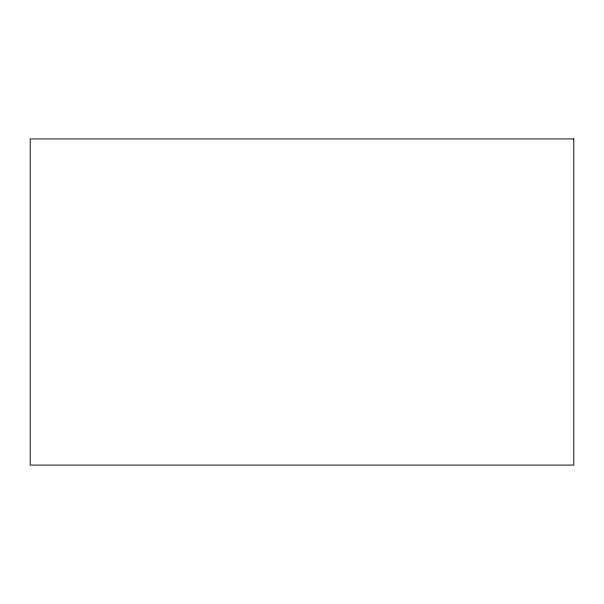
<?xml version="1.0" encoding="UTF-8"?>
<svg xmlns="http://www.w3.org/2000/svg" width="604" height="604" viewBox="0 0 604 604"><rect width="100%" height="100%" fill="white"/><g stroke="black" fill="none" stroke-linecap="round" stroke-linejoin="round"><path stroke-width="0.91" d="M573.8 138.92L30.2 138.92L30.2 465.08L573.8 465.08L573.8 138.92"/></g></svg>
